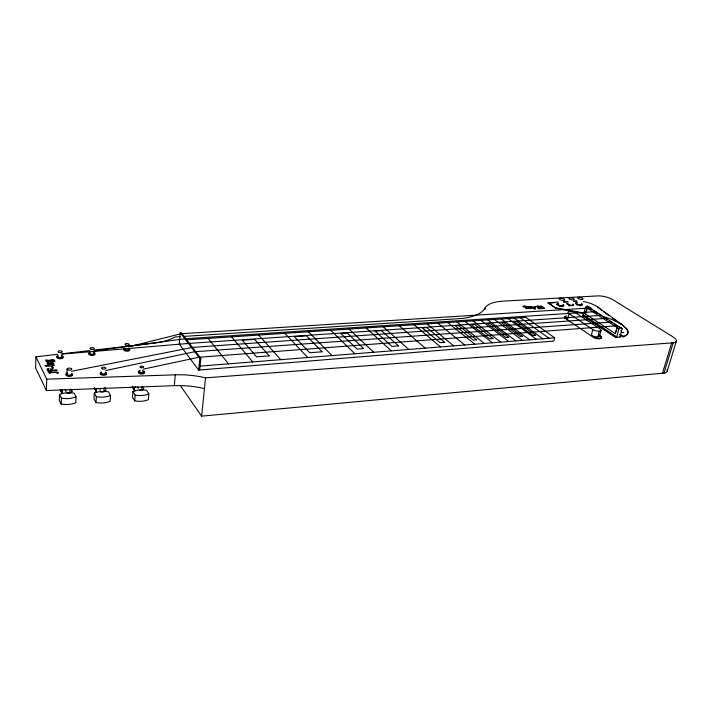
<?xml version="1.0" encoding="UTF-8"?>
<svg xmlns="http://www.w3.org/2000/svg" width="712" height="712" viewBox="0 0 712 712"><rect width="100%" height="100%" fill="white"/><g stroke="black" fill="none" stroke-linecap="round" stroke-linejoin="round"><path stroke-width="1.07" d="M57.823 354.291L35.912 356.819L35.6 367.899L46.396 390.559L174.306 385.664A54.201 25.757 4.4 0 1 204.451 388.636M46.396 390.559L46.77 379.176L35.912 356.819M61.526 389.927C60.582 392.588 64.098 396.086 60.564 389.865M59.559 394.439L59.327 400.34L61.188 404.06A13.688 6.248 1.1 0 0 75.766 402.716L76.033 396.824L74.164 393.149A14.454 6.613 1.2 0 0 59.559 394.439L61.428 398.133L61.188 404.06M66.892 373.933L67.106 368.905M66.999 393.264L69.865 393.015L70.025 389.411A5.1 2.287 1.4 0 0 70.799 389.135M95.88 388.645C94.812 391.333 98.941 395.596 94.393 388.102M94.304 393.077L93.993 398.916L96.022 402.574A13.386 6.141 2.1 0 0 110.173 401.257L110.529 395.436L108.491 391.822A14.133 6.497 2.2 0 0 94.304 393.077L96.343 396.718L96.022 402.574M100.677 391.983L103.916 391.698L104.13 388.147A4.993 2.243 2.3 0 0 105.465 387.524M134.07 387.186C132.797 389.909 137.674 394.43 132.423 386.661M132.922 391.538L132.512 397.287L134.728 400.883A13.065 6.016 3.2 0 0 148.407 399.601L148.861 393.861L146.627 390.31A13.795 6.364 3.3 0 0 132.922 391.538L135.147 395.115L134.728 400.883M139.685 390.39L141.777 390.203L142.044 386.696A4.877 2.198 3.4 0 0 142.747 386.429M174.306 385.664L175.277 374.815A54.477 25.365 4.5 0 1 205.554 377.85L674.024 342.739A12.7 4.219 15.4 0 0 673.08 336.936L613.023 299.832A11.588 3.694 13.9 0 0 598.81 295.845L503.535 301.114A45.719 16.136 13 0 0 485.29 307.566L484.231 309.177A63.359 22.348 10.7 0 1 462.497 318.433L183.883 336.384M186.108 339.873L525.874 317.383L554.675 337.826L553.865 341.048L198.639 370.071L179.264 344.047L180.278 332.78L181.293 332.718L200.846 358.35L199.689 369.982M198.639 370.071L199.796 358.43L180.278 332.78M667.019 369.848A12.531 4.486 15.8 0 1 664.821 372.981L201.621 416.155L205.554 377.85M484.827 309.675L485.29 307.566M584.089 313.556L555.885 308.287L548.089 303.045L558.128 302.013M555.885 308.287L548.196 302.591M599.308 335.138L601.444 336.571L601.284 337.168A5.207 1.824 14.3 0 1 599.682 338.841A5.207 1.824 14.3 0 1 594.004 337.764L564.554 317.837L564.696 317.249A5.705 1.949 13.7 0 1 566.841 316.039M564.696 317.249L567.642 319.234L569.066 313.672A4.69 1.584 13.6 0 1 569.689 311.473A4.69 1.584 13.6 0 1 576.239 313.2L600.127 328.997A4.842 1.664 14.2 0 1 599.344 331.178L597.813 336.865M582.567 315.096L582.452 315.558L615.675 337.47L620.837 337.043L620.971 336.562L619.947 336.651L622.154 328.775A2.474 1.62 -54.6 0 0 620.855 327.751A2.474 1.62 -54.6 0 0 618.915 329.024L616.717 336.918L615.809 336.99L582.567 315.096L583.457 315.033L616.717 336.918M583.457 315.033L585.46 307.37A2.376 1.62 -55.1 0 1 587.347 306.16A2.376 1.62 -55.1 0 1 588.637 307.175M617.037 328.677L615.275 333.608L585.424 314.045L586.928 308.323A2.385 1.62 -55 0 1 588.815 307.103A2.385 1.62 -55 0 1 590.106 308.118M583.306 301.514A16.207 5.34 13.7 0 1 597.653 306.979L601.943 310.61M601.444 336.571A5.207 1.816 14.3 0 1 599.842 338.236A5.207 1.816 14.3 0 1 594.164 337.168L591.325 335.245L592.847 329.558L569.066 313.672M594.004 337.764L594.164 337.168M599.495 336.108L601.035 330.43M615.275 333.608L616.912 327.725A2.465 1.62 -54.7 0 1 618.844 326.452A2.465 1.62 -54.7 0 1 620.143 327.476L622.154 328.775M615.675 337.47L615.809 336.99M625.884 328.446L621.469 324.147L597.653 306.979M619.44 334.426L623.142 336.847L623.276 336.375A27.759 9.443 14.2 0 0 626.978 329.042L621.469 324.147L612.267 319.608A27.759 9.443 14.2 0 0 603.002 316.689M671.621 343.024L662.427 373.319L663.985 373.15L673.178 342.881M667.197 371.175L676.391 341.057M585.424 314.045L587.4 308.287A1.593 1.086 -55.1 0 1 588.673 307.264A1.593 1.086 -55.1 0 1 589.661 307.887M142.391 389.713L142.996 389.304M104.584 391.2L105.234 390.79A4.45 2.02 2.2 0 0 105.616 390.301M70.577 392.508L71.271 392.09M622.083 332.513L623.587 332.531L622.083 332.513L620.935 330.813M558.163 303.606L558.19 303.597A2.884 0.961 13.3 0 1 558.715 303.526M129.005 346.753L181.008 333.741L589.937 307.985L591.352 309.515M143.352 369.127L198.906 357.255L617.473 325.731M105.705 370.525L194.696 351.728L611.679 322.002M71.529 371.299L192.552 347.385L606.206 318.362M542.749 308.492C540.096 306.908 538.931 303.428 544.529 308.376M538.726 306.124L542.224 308.518M94.171 350.882L184.835 338.779L595.615 311.642L597.039 313.236M61.116 353.909L89.614 350.615M93.993 350.108L124.68 346.566M127.973 346.183L153.178 343.273A48.514 19.429 4.1 0 0 175.027 336.954L180.563 336.598M62.193 354.104L188.395 343.451L601.409 315.345M200.072 366.119L554.675 337.826M199.796 358.43L200.846 358.35M179.264 344.047L180.278 343.976M563.646 301.692L568.051 301.434M573.569 301.114L576.88 300.918M548.089 303.045L554.701 302.662M563.53 302.146L566.832 301.95M573.454 301.568L576.764 301.372M46.77 379.176L175.277 374.815M536.937 306.231L539.189 307.37C536.091 306.881 537.613 308.225 539.42 307.531L540.88 308.527L537.907 308.252L538.77 308.812L544.716 308.367M556.001 307.824L584.418 313.138M587.338 306.302L618.835 326.612M589.696 308.145L591.521 309.32M593.336 310.494L596.976 312.835M598.792 314.01L601.524 315.772M604.257 317.534L606.989 319.296M609.712 321.059L612.445 322.812M614.269 323.987L616.993 325.749M587.4 308.287L617.393 327.689A1.655 1.086 -54.7 0 1 617.58 327.404M585.46 307.37L586.928 308.323M616.912 327.725L618.915 329.024M620.499 334.56L623.276 336.375M599.486 335.966L601.284 337.168M538.797 306.044L536.75 306.24M520.347 317.748L549.05 338.271M603.705 311.883L608.991 315.701M612.525 318.246L616.93 321.423M618.692 322.696L621.336 324.61M514.242 318.157L542.811 338.77M507.959 318.567L536.412 339.286M501.328 319.012L529.648 339.82M494.368 319.466L522.537 340.389M487.818 319.902L515.853 340.923M480.849 320.364L508.733 341.493M473.017 320.881L500.741 342.125M464.856 321.423L492.401 342.792M456.882 321.949L484.249 343.442M447.706 322.554L474.859 344.19M437.844 323.212L464.776 345M427.022 323.924L453.704 345.881M414.153 324.779L440.523 346.931M399.245 325.767L425.251 348.15M383.216 326.826L408.813 349.458M366.164 327.956L391.315 350.856M349.031 329.086L373.72 352.262M330.706 330.306L354.896 353.766M308.465 331.774L332.014 355.591M284.88 333.332L307.735 357.531M258.714 335.067L280.759 359.676M231.56 336.865L252.742 361.918M208.109 338.423L228.507 363.85M180.074 385.219L201.621 416.155M132.735 386.625L134.248 389.072M133.019 387.364L135.04 390.63M132.307 386.847L134.648 390.416M132.174 386.669L134.194 389.936M94.643 387.987L96.494 391.306M94.883 388.716L96.271 391.208M94.215 388.111L96.2 391.618M61.241 390.167L62.505 392.704M61.196 390.835L62.46 393.362M60.217 389.562L62.069 393.095M60.289 389.82L61.641 392.561M599.344 331.178A4.842 1.664 14.2 0 1 592.847 329.558M599.175 335.174A4.833 1.682 14.3 0 1 597.323 336.892A4.833 1.682 14.3 0 1 591.325 335.245M567.642 319.234A4.673 1.602 13.7 0 1 566.841 317.401M564.554 317.837A5.705 1.958 13.7 0 1 565.488 316.822M617.802 327.146A1.655 1.086 -54.7 0 1 619.689 327.244M626.845 329.514A27.75 9.452 14.3 0 1 623.142 336.847M581.98 305.395A3.444 1.13 13.6 0 1 579.39 305.582M577.654 305.154A3.444 1.13 13.6 0 1 576.231 304.496M569.742 305.92A3.462 1.148 13.5 0 1 568.879 305.662M567.019 303.73A3.462 1.148 13.5 0 1 567.455 303.561M563.619 305.786A3.471 1.157 13.3 0 1 562.952 306.525M560.7 306.507A3.471 1.157 13.3 0 1 558.956 306.062M557.122 305.039A3.471 1.157 13.3 0 1 556.891 304.38M581.553 303.561A3.444 1.13 13.6 0 1 581.117 305.101A3.444 1.13 13.6 0 1 576.382 303.935A3.444 1.13 13.6 0 1 576.827 302.395M581.428 303.908A2.759 0.899 13.6 0 1 580.253 304.834A2.759 0.899 13.6 0 1 576.729 303.784A2.759 0.899 13.6 0 1 577.298 302.662M572.946 304.104A3.462 1.148 13.5 0 1 572.377 305.635A3.462 1.148 13.5 0 1 567.633 304.425A3.462 1.148 13.5 0 1 568.221 302.903M572.777 304.425A2.768 0.917 13.5 0 1 570.321 305.208A2.768 0.917 13.5 0 1 567.793 303.383M563.085 304.505A3.48 1.157 13.3 0 1 562.471 306.044A3.48 1.157 13.3 0 1 557.71 304.834A3.48 1.157 13.3 0 1 558.333 303.294M563.014 304.852A2.884 0.961 13.3 0 1 562.987 305.599L562.614 305.742A2.884 0.961 13.3 0 1 558.956 305.217A2.884 0.961 13.3 0 1 557.816 303.739M72.179 374.494A3.222 1.415 1.7 0 1 70.897 376.194A3.222 1.415 1.7 0 1 66.794 375.838A3.222 1.415 1.7 0 1 66.661 374.022M106.506 373.773A3.151 1.388 2.6 0 1 102.626 375.188A3.151 1.388 2.6 0 1 100.864 372.954M105.857 373.097A3.151 1.388 2.6 0 1 106.275 373.417M144.18 372.189A3.079 1.362 3.6 0 1 142.952 373.889A3.079 1.362 3.6 0 1 138.893 373.293A3.079 1.362 3.6 0 1 139.418 371.495M129.415 349.548A2.973 1.255 3.5 0 1 128.4 351.06A2.973 1.255 3.5 0 1 124.6 350.713A2.973 1.255 3.5 0 1 124.297 349.085M128.436 349.005A2.973 1.255 3.5 0 1 129.005 349.254M94.287 353.428A3.062 1.299 2.6 0 1 93.957 355.155A3.062 1.299 2.6 0 1 89.828 355.021A3.062 1.299 2.6 0 1 89.445 353.259M62.478 356.676A3.142 1.326 1.8 0 1 62.042 358.447A3.142 1.326 1.8 0 1 57.797 358.314A3.142 1.326 1.8 0 1 57.512 356.507M71.609 390.194A5.091 2.296 1.3 0 1 69.865 393.015M69.651 392.837A4.557 2.056 1.3 0 1 67.391 393.104M71.609 390.532A4.557 2.056 1.3 0 1 71.689 391.591M64.934 389.687A2.296 1.887 -21.8 0 1 65.887 391.778M62.104 392.98A2.296 1.887 -21.8 0 1 62.692 389.882M76.033 396.824A13.724 6.203 1.2 0 1 61.428 398.133M148.861 393.861A13.101 5.963 3.3 0 1 135.147 395.115M137.274 386.963A2.189 1.798 -28.3 0 1 138.199 388.503M134.924 390.416A2.189 1.798 -28.3 0 1 135.68 386.91M143.45 387.898A4.868 2.207 3.3 0 1 141.777 390.203M141.555 390.025A4.352 1.976 3.3 0 1 139.436 390.283M99.191 388.414A2.243 1.851 -24.9 0 1 100.081 390.479M96.396 391.653A2.243 1.851 -24.9 0 1 97.553 388.369M105.803 389.357A4.984 2.261 2.2 0 1 103.916 391.698M103.703 391.52A4.45 2.02 2.2 0 1 101.504 391.778M110.529 395.436A13.421 6.096 2.2 0 1 96.343 396.718M142.498 370.614A3.079 1.353 3.6 0 1 143.984 372.741A3.079 1.353 3.6 0 1 139.116 372.599A3.079 1.353 3.6 0 1 140.157 370.543M142.898 371.37A1.887 0.837 3.6 0 1 142.8 372.492A1.887 0.837 3.6 0 1 140.255 372.421A1.887 0.837 3.6 0 1 139.908 371.281M105.314 372.02A3.151 1.388 2.6 0 1 105.794 374.076A3.151 1.388 2.6 0 1 101.149 373.942A3.151 1.388 2.6 0 1 101.478 371.913M105.109 372.536A2.145 0.943 2.6 0 1 105.038 373.747A2.145 0.943 2.6 0 1 102.314 373.827A2.145 0.943 2.6 0 1 101.451 372.643M71.805 373.355A3.222 1.406 1.7 0 1 71.164 375.313A3.222 1.406 1.7 0 1 66.652 374.93A3.222 1.406 1.7 0 1 67.302 372.963M71.574 374.067A2.358 1.032 1.7 0 1 68.601 375.117A2.358 1.032 1.7 0 1 67.373 373.453M61.241 355.422A3.142 1.326 1.8 0 1 62.603 357.406A3.142 1.326 1.8 0 1 57.823 357.513A3.142 1.326 1.8 0 1 58.126 355.493M61.695 356.116A2.118 0.899 1.8 0 1 61.526 357.264A2.118 0.899 1.8 0 1 58.82 357.317A2.118 0.899 1.8 0 1 58.055 356.196M93.761 352.387A3.062 1.29 2.6 0 1 94.189 354.3A3.062 1.29 2.6 0 1 89.676 354.149A3.062 1.29 2.6 0 1 90.041 352.253M93.601 352.849A2.145 0.908 2.6 0 1 93.512 354.015A2.145 0.908 2.6 0 1 90.78 354.069A2.145 0.908 2.6 0 1 89.934 352.93M128.489 348.23A2.973 1.255 3.5 0 1 129.032 350.099A2.973 1.255 3.5 0 1 124.653 349.939A2.973 1.255 3.5 0 1 124.876 348.106M128.391 348.684A2.109 0.89 3.5 0 1 128.249 349.877A2.109 0.89 3.5 0 1 125.401 349.779A2.109 0.89 3.5 0 1 125.054 348.568M47.241 363.253L47.553 364.135L49.395 364.491L52.029 362.906L53.169 363.547L51.771 364.304L53.898 364.143L53.533 363.253A2.189 0.935 1.4 0 0 52.412 362.604L52.056 362.542A1.753 0.748 1.4 0 0 50.81 362.595L48.986 364.143L47.633 363.574L48.914 362.897L47.241 363.253M528.277 306.819L531.757 308.234L530.182 308.492L529.327 307.904L531.41 308.136L527.823 306.979A1.549 0.534 12.8 0 1 528.429 306.605L530.529 307.175L528.277 306.819M51.923 359.818L52.385 361.376C55.349 362.755 53.916 358.581 51.923 359.818M49.858 360.948C46.476 363.369 45.301 359.204 49.858 360.948M47.855 369.368L48.372 370.685L51.887 370.418L51.362 369.501L50 369.19L53.017 368.958L52.056 369.368L52.439 370.382C54.833 370.534 57.984 368.629 56.88 370.836C52.982 369.19 47.517 374.574 47.001 368.932L48.941 368.754L47.855 369.368M525.99 306.623L523.284 306.578L525.99 306.623M50.961 359.872L51.113 361.509L49.235 360.272L45.764 359.907L46.129 361.465L47.384 362.043L55.064 361.447L54.023 359.854L50.961 359.872M526.978 307.166C531.375 308.768 524.646 308.91 526.221 308.412C523.934 306.738 529.47 307.655 523.097 306.703C523.658 305.261 526.524 306.16 526.978 307.166M531.713 306.569L535.522 308.919L534.641 309.204L530.226 306.56L531.713 306.569M46.155 366.146L44.936 365.665C55.438 363.191 58.606 366.627 46.155 366.146M57.859 372.634C54.646 375.215 62.736 371.842 54.744 372.073C52.893 373.408 46.298 370.818 49.511 373.497C51.255 372.127 55.411 372.438 57.859 372.634M528.019 308.403L525.803 307.646L528.019 308.403M564.358 300.179L563.975 300.322A2.893 0.952 13.3 0 1 560.308 299.788A2.893 0.952 13.3 0 1 559.16 298.328L559.543 298.186A2.893 0.952 13.3 0 1 563.201 298.72A2.893 0.952 13.3 0 1 564.358 300.179M269.216 355.875L256.614 356.854L242.303 340.202L254.656 339.366L269.216 355.875M322.082 351.79L309.747 352.743L294.359 336.651L306.463 335.824L322.082 351.79M363.61 348.577L357.077 349.085L340.808 333.483L347.225 333.047L363.61 348.577M398.498 345.881L391.92 346.388L375.028 331.142L381.498 330.706L398.498 345.881M444.662 342.312L440.034 342.668L422.358 327.912L426.906 327.6L444.662 342.312M476.648 339.838L473.275 340.096L455.093 325.678L458.412 325.455L476.648 339.838M492.953 338.574L489.607 338.832L471.175 324.583L474.486 324.361L492.953 338.574M508.662 337.363L505.921 337.568L487.266 323.479L489.963 323.301L508.662 337.363M522.341 336.304L520.072 336.473L501.221 322.527L503.464 322.376L522.341 336.304M535.647 335.272L533.039 335.477L514.011 321.655L516.592 321.486L535.647 335.272M53.124 367.944L52.136 368.015L51.398 366.547L52.385 366.466L53.124 367.944M535.451 307.023L533.528 307.139L535.86 307.308L535.451 307.023M570.045 299.28A2.777 0.899 13.4 0 0 574.353 299.556A2.777 0.899 13.4 0 0 570.597 297.803A2.777 0.899 13.4 0 0 570.045 299.28M578.758 298.782A2.759 0.89 13.5 0 0 583.03 299.067A2.759 0.89 13.5 0 0 579.274 297.322A2.759 0.89 13.5 0 0 578.758 298.782M140.754 367.579A1.896 0.828 3.7 0 0 143.708 367.116A1.896 0.828 3.7 0 0 141.012 366.155A1.896 0.828 3.7 0 0 140.754 367.579M102.448 368.807A2.145 0.935 2.7 0 0 105.857 368.291A2.145 0.935 2.7 0 0 102.866 367.214A2.145 0.935 2.7 0 0 102.448 368.807M67.987 369.884A2.367 1.023 1.8 0 0 71.787 369.314A2.367 1.023 1.8 0 0 68.557 368.14A2.367 1.023 1.8 0 0 67.987 369.884M58.865 352.351A2.127 0.89 1.9 0 0 62.282 351.87A2.127 0.89 1.9 0 0 59.399 350.838A2.127 0.89 1.9 0 0 58.865 352.351M90.878 349.174A2.145 0.899 2.7 0 0 94.304 348.693A2.145 0.899 2.7 0 0 91.332 347.643A2.145 0.899 2.7 0 0 90.878 349.174M125.873 345.071A2.118 0.881 3.6 0 0 129.192 344.608A2.118 0.881 3.6 0 0 126.202 343.567A2.118 0.881 3.6 0 0 125.873 345.071"/></g></svg>
